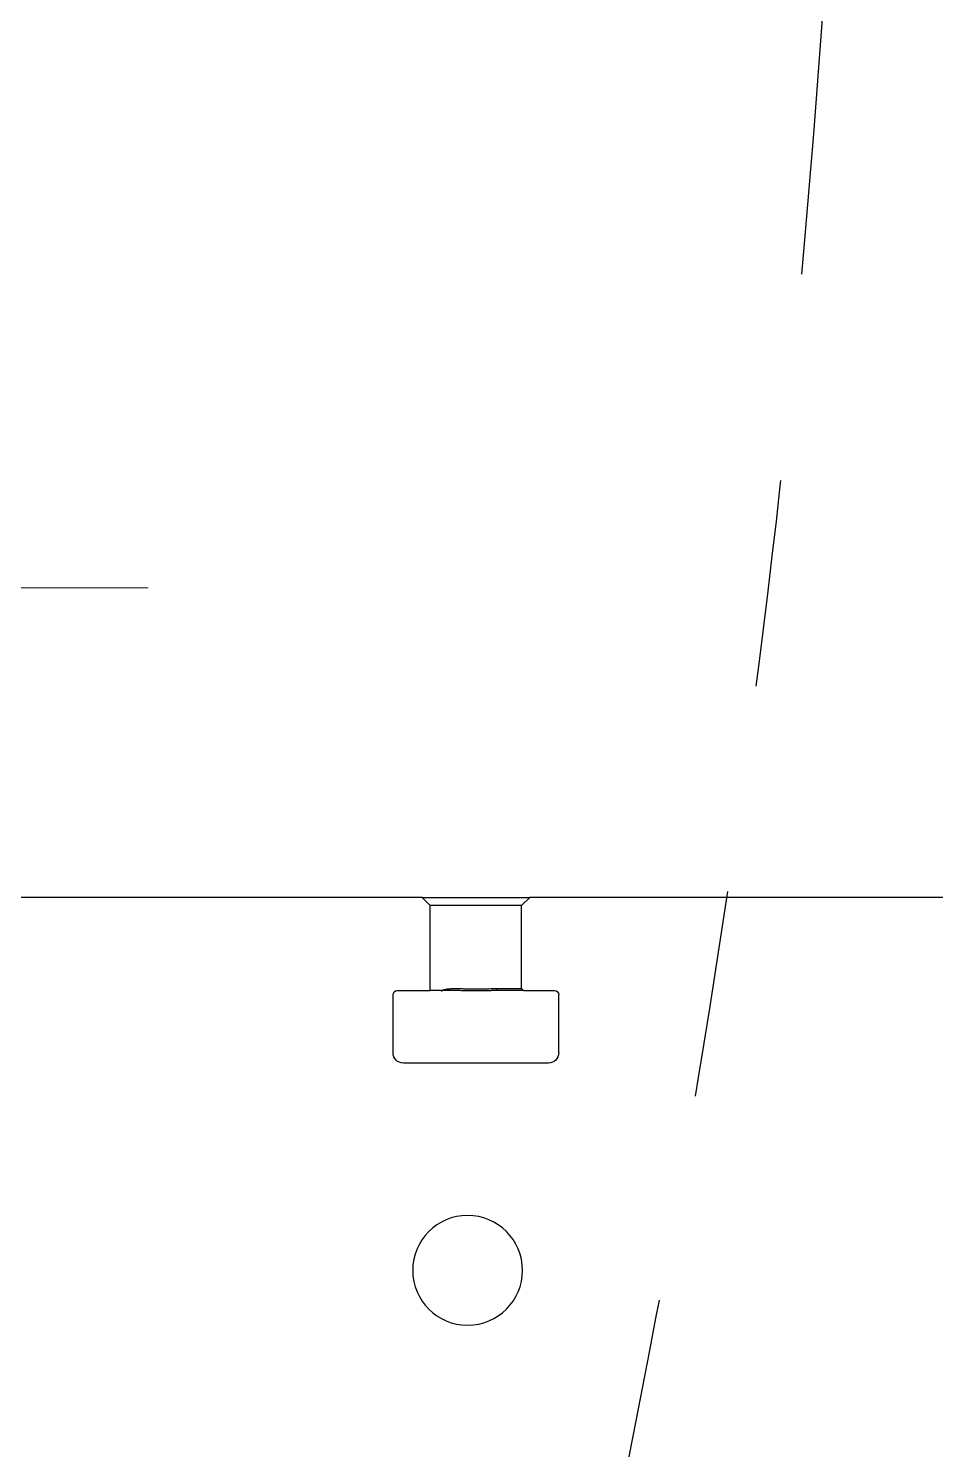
# Model space of a CAD drawing. Header units: millimetres. Extents: x 10462777 to 22643323, y 453826 to 1389191.
# Drawn here: x 11300209.9 to 11300428.8, y 582901.2 to 583244.1 of the extents above; entities that cross this region are included whole.
import ezdxf

# ---------------------------------------------------------------- set-up
doc = ezdxf.new("R2010")
doc.units = ezdxf.units.MM
doc.header["$LTSCALE"] = 200
doc.header["$MEASUREMENT"] = 0
doc.linetypes.add('CENTER2', pattern=[1.125, 0.75, -0.125, 0.125, -0.125])
doc.linetypes.add('PHANTOM', pattern=[2.5, 1.25, -0.25, 0.25, -0.25, 0.25, -0.25])
doc.layers.get('0').update_dxf_attribs({"linetype": 'CONTINUOUS'})
doc.layers.add('2', color=2, linetype='CONTINUOUS')
doc.layers.add('DV1_DEFAULT', color=7, linetype='CONTINUOUS')
doc.layers.add('LAYOUT', color=8, linetype='CONTINUOUS', lineweight=25)

# ---------------------------------------------------------------- blocks, each defined once
blk = doc.blocks.new('r710ic')
at = {"layer": 'DV1_DEFAULT', "color": 7, "linetype": 'CENTER2', "lineweight": 0}
blk.add_line((273207.37, 104107.73), (273207.37, 104363.5), dxfattribs=at)
at = {"layer": 'LAYOUT', "color": 3}
blk.add_circle((272041.37, 104232.63), 2050.12, dxfattribs=at)
blk = doc.blocks.new('A$C7DA30AB0')
at = {"layer": 'LAYOUT', "color": 6, "linetype": 'PHANTOM'}
blk.add_circle((3030.45, 3025.99, 0), 2693.02, dxfattribs=at)

msp = doc.modelspace()

# ---------------------------------------------------------------- linework, layer by layer
at = {"layer": '2', "color": 124, "linetype": 'Continuous'}
for p, q in [((11300304.87508, 583034.4183, 0), (11300190.87346, 583034.4183, 0)), ((11300306.87511, 583032.41828, 0), (11300304.87508, 583034.4183, 0)), ((11300304.87508, 583034.4183, 0), (11300330.87545, 583034.4183, 0)), ((11300306.87511, 583011.91798, 0), (11300306.87511, 583032.41828, 0)), ((11300328.87542, 583032.41828, 0), (11300306.87511, 583032.41828, 0)), ((11300330.87545, 583034.4183, 0), (11300328.87542, 583032.41828, 0)), ((11300328.87542, 583012.41799, 0), (11300328.87542, 583032.41828, 0)), ((11300739.37272, 583034.4183, 0), (11300330.87545, 583034.4183, 0)), ((11300297.87498, 582996.91777, 0), (11300297.87498, 583010.91797, 0)), ((11300298.875, 583011.91798, 0), (11300306.87511, 583011.91798, 0)), ((11300309.72132, 583011.91798, 0), (11300306.87511, 583011.91798, 0)), ((11300322.77366, 583012.41799, 0), (11300328.87542, 583012.41799, 0)), ((11300329.37543, 583011.91798, 0), (11300322.99631, 583011.91798, 0)), ((11300328.87542, 583012.41799, 0), (11300329.37543, 583011.91798, 0)), ((11300329.37543, 583011.91798, 0), (11300336.87554, 583011.91798, 0)), ((11300337.87555, 582996.91777, 0), (11300337.87555, 583010.91797, 0)), ((11300335.37552, 582994.41774, 0), (11300300.37502, 582994.41774, 0))]:
    msp.add_line(p, q, dxfattribs=at)
at = {"layer": '2', "color": 124, "linetype": 'Continuous', "extrusion": (0, 0, -1)}
msp.add_circle((-11300315.87524, 582944.41703, 0), 13.25019, dxfattribs=at)
for centre, radius, start, end in [((-11300298.875, 583010.91797, 0), 1.00001, 0, 90), ((-11300336.87554, 583010.91797, 0), 1.00001, 90, 180), ((-11300300.37502, 582996.91777, 0), 2.50004, 270, 0), ((-11300335.37552, 582996.91777, 0), 2.50004, 180, 270)]:
    msp.add_arc(centre, radius, start, end, dxfattribs=at)
at = {"layer": '2', "color": 124, "linetype": 'Continuous'}
for points, degree in [([(11300310.29526, 583012.15737, 0), (11300309.47295, 583011.77421, 0)], 1), ([(11300322.77366, 583012.41799, 0), (11300322.84788, 583012.25132, 0), (11300322.9221, 583012.08465, 0), (11300322.99631, 583011.91798, 0)], 3)]:
    msp.add_open_spline(points, degree=degree, dxfattribs=at)
for points, degree, knots in [([(11300312.7542, 583011.91798, 0), (11300311.61391, 583011.91798, 0), (11300310.84439, 583011.91798, 0), (11300309.73205, 583011.91798, 0), (11300309.71806, 583011.91798, 0)], 2, [0, 0, 0, 0.5, 0.5, 1, 1, 1]), ([(11300309.72132, 583011.92003, 0), (11300309.7603, 583011.94185, 0), (11300309.8407, 583011.98684, 0), (11300309.97045, 583012.04551, 0), (11300310.11188, 583012.10054, 0), (11300310.26592, 583012.15099, 0), (11300310.43296, 583012.19715, 0), (11300310.61355, 583012.23893, 0), (11300310.8082, 583012.27637, 0), (11300311.01745, 583012.30944, 0), (11300311.2418, 583012.33815, 0), (11300311.48177, 583012.36251, 0), (11300311.73783, 583012.3825, 0), (11300312.01046, 583012.39814, 0), (11300312.30007, 583012.40941, 0), (11300312.60707, 583012.41634, 0), (11300313.07519, 583012.41997, 0), (11300313.80528, 583012.41051, 0), (11300314.82128, 583012.38513, 0), (11300315.86497, 583012.35782, 0), (11300317.04174, 583012.33534, 0), (11300318.34946, 583012.33037, 0), (11300319.74107, 583012.35318, 0), (11300320.89509, 583012.38293, 0), (11300321.73754, 583012.40112, 0), (11300322.33585, 583012.41389, 0), (11300322.65188, 583012.41685, 0), (11300322.77366, 583012.41799, 0)], 3, [0, 0, 0, 0, 0.012946877, 0.026705505, 0.04130051, 0.056752522, 0.073078917, 0.090294425, 0.108411606, 0.127441233, 0.147392598, 0.168273764, 0.190091759, 0.212852744, 0.236562141, 0.261224749, 0.286844826, 0.347378096, 0.429226984, 0.511994373, 0.57159578, 0.678055864, 0.785318288, 0.864292412, 0.926401635, 0.971638912, 1, 1, 1, 1]), ([(11300322.99631, 583011.91798, 0), (11300322.88556, 583011.91779, 0), (11300322.66436, 583011.91739, 0), (11300322.32851, 583011.91458, 0), (11300321.99061, 583011.91063, 0), (11300321.65065, 583011.90571, 0), (11300321.30903, 583011.90018, 0), (11300320.96602, 583011.89432, 0), (11300320.62194, 583011.88841, 0), (11300320.2771, 583011.88266, 0), (11300319.9318, 583011.87729, 0), (11300319.58634, 583011.87247, 0), (11300319.24099, 583011.86835, 0), (11300318.89605, 583011.86503, 0), (11300318.55179, 583011.86262, 0), (11300318.20848, 583011.86118, 0), (11300317.76538, 583011.86062, 0), (11300317.22086, 583011.86224, 0), (11300316.57483, 583011.8675, 0), (11300315.92815, 583011.87564, 0), (11300315.28269, 583011.88583, 0), (11300314.64026, 583011.89697, 0), (11300314.00312, 583011.90741, 0), (11300313.37207, 583011.91595, 0), (11300312.96047, 583011.9173, 0), (11300312.75425, 583011.91798, 0)], 3, [0, 0, 0, 0, 0.034172348, 0.068249078, 0.102226365, 0.136100401, 0.169867436, 0.203523814, 0.237066002, 0.270490602, 0.303794368, 0.336974206, 0.370027178, 0.402950496, 0.435741515, 0.46839772, 0.500916721, 0.562101549, 0.623666633, 0.685595241, 0.747869168, 0.810468601, 0.873372151, 0.936557107, 1, 1, 1, 1])]:
    msp.add_open_spline(points, degree=degree, knots=knots, dxfattribs=at)

# ---------------------------------------------------------------- block references
at = {"ltscale": 10}
msp.add_blockref('A$C7DA30AB0', (11294684.4077, 580408.4363, 0), dxfattribs=at)
at = {"layer": 'LAYOUT', "color": 2, "rotation": 270}
msp.add_blockref('r710ic', (11195875.24796, 856316.46559, 0), dxfattribs=at)

doc.saveas('drawing.dxf')
